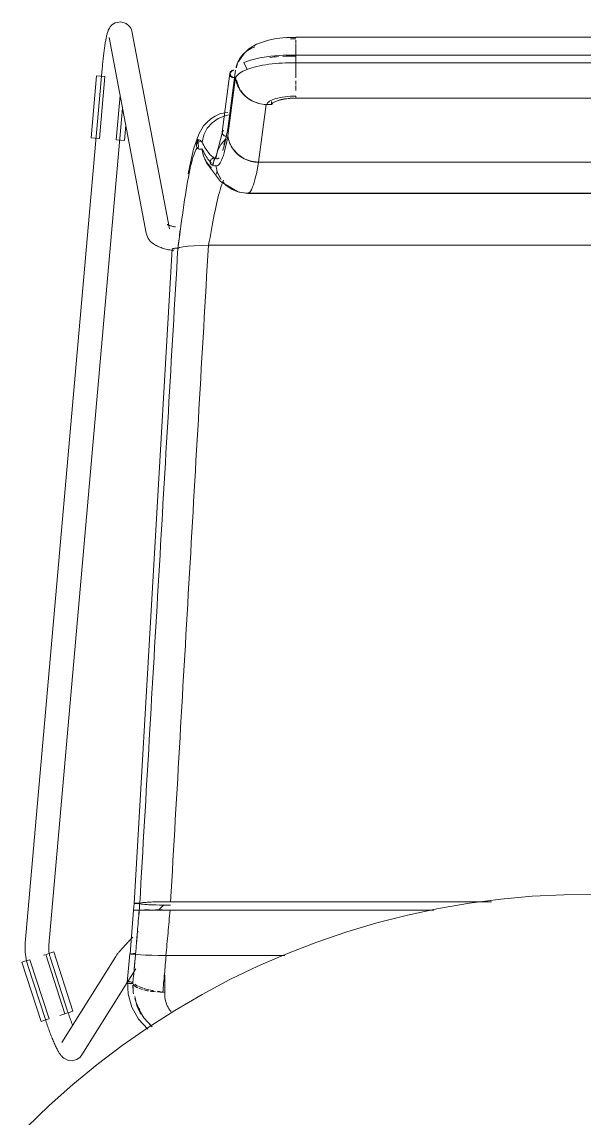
# Model space of a CAD drawing. Header units: millimetres. Extents: x 155927 to 326028, y -36033 to 97293.
# Drawn here: x 157014 to 157299, y 31746 to 32302 of the extents above; entities that cross this region are included whole.
import ezdxf

# ---------------------------------------------------------------- set-up
doc = ezdxf.new("R2010")
doc.units = ezdxf.units.MM
doc.header["$MEASUREMENT"] = 0
doc.layers.add('I-FURN', color=8, linetype='CONTINUOUS', lineweight=9)

msp = doc.modelspace()

# ---------------------------------------------------------------- linework, layer by layer
at = {"layer": 'I-FURN'}
for p, q in [((157063.73, 32301.92), (157060.97, 32301.43)), ((157066.48, 32301.08), (157063.73, 32301.92)), ((157057.03, 32296.52), (157056.91, 32296.12)), ((157057.15, 32296.91), (157057.03, 32296.52)), ((157057.3, 32297.32), (157057.15, 32296.91)), ((157057.46, 32297.75), (157057.3, 32297.32)), ((157057.68, 32298.22), (157057.46, 32297.75)), ((157057.98, 32298.78), (157057.68, 32298.22)), ((157058.46, 32299.49), (157057.98, 32298.78)), ((157059.32, 32300.39), (157058.46, 32299.49)), ((157060.97, 32301.43), (157059.32, 32300.39)), ((157066.48, 32301.08), (157068.06, 32299.76)), ((157068.06, 32299.76), (157068.81, 32298.68)), ((157068.81, 32298.68), (157069.18, 32297.88)), ((157069.18, 32297.88), (157069.4, 32297.26)), ((157069.4, 32297.26), (157069.53, 32296.74)), ((157069.53, 32296.74), (157069.62, 32296.33)), ((157088.43, 32197.03), (157069.62, 32296.33)), ((157055.84, 32290.84), (157055.75, 32290.25)), ((157055.94, 32291.41), (157055.84, 32290.84)), ((157056.03, 32291.96), (157055.94, 32291.41)), ((157056.12, 32292.49), (157056.03, 32291.96)), ((157056.22, 32293), (157056.12, 32292.49)), ((157056.31, 32293.5), (157056.22, 32293)), ((157056.41, 32293.98), (157056.31, 32293.5)), ((157056.5, 32294.44), (157056.41, 32293.98)), ((157056.6, 32294.88), (157056.5, 32294.44)), ((157056.7, 32295.31), (157056.6, 32294.88)), ((157056.81, 32295.72), (157056.7, 32295.31)), ((157056.91, 32296.12), (157056.81, 32295.72)), ((157057.83, 32294.09), (157076.64, 32194.8)), ((157132.59, 32290.6), (157128.71, 32288.21)), ((157138.64, 32292.73), (157132.59, 32290.6)), ((157142.67, 32293.52), (157138.64, 32292.73)), ((157147.5, 32294.03), (157142.67, 32293.52)), ((157152.53, 32294.14), (157147.5, 32294.03)), ((157152.53, 32294.14), (157152.53, 32293.97)), ((157447.38, 32294.14), (157152.53, 32294.14)), ((157152.53, 32293.84), (157152.53, 32294.12)), ((157152.53, 32290.9), (157152.53, 32292.65)), ((157152.53, 32288.04), (157152.53, 32290.62)), ((157055.13, 32285.72), (157055.05, 32285.02)), ((157055.22, 32286.41), (157055.13, 32285.72)), ((157055.3, 32287.08), (157055.22, 32286.41)), ((157055.39, 32287.75), (157055.3, 32287.08)), ((157055.48, 32288.4), (157055.39, 32287.75)), ((157055.57, 32289.03), (157055.48, 32288.4)), ((157055.66, 32289.65), (157055.57, 32289.03)), ((157055.75, 32290.25), (157055.66, 32289.65)), ((157126.23, 32285.92), (157123.56, 32282.02)), ((157128.71, 32288.21), (157126.23, 32285.92)), ((157152.53, 32285.1), (157145.98, 32285.01)), ((157152.53, 32287.88), (157152.53, 32284.86)), ((157152.53, 32284.86), (157152.53, 32287.87)), ((157447.38, 32285.1), (157152.53, 32285.1)), ((157152.53, 32281.25), (157152.53, 32285.1)), ((157152.53, 32285.1), (157152.53, 32285.03)), ((157152.53, 32285.03), (157152.53, 32284.84)), ((157054.5, 32279.9), (157054.43, 32279.15)), ((157054.57, 32280.65), (157054.5, 32279.9)), ((157054.65, 32281.39), (157054.57, 32280.65)), ((157054.72, 32282.13), (157054.65, 32281.39)), ((157054.8, 32282.87), (157054.72, 32282.13)), ((157054.88, 32283.59), (157054.8, 32282.87)), ((157054.96, 32284.31), (157054.88, 32283.59)), ((157055.05, 32285.02), (157054.96, 32284.31)), ((157123.56, 32282.02), (157123.46, 32281.82)), ((157129.55, 32282.58), (157126.1, 32281.41)), ((157126.1, 32281.41), (157127.86, 32277.87)), ((157134.24, 32283.68), (157129.55, 32282.58)), ((157139.86, 32284.52), (157134.24, 32283.68)), ((157145.98, 32285.01), (157139.86, 32284.52)), ((157152.53, 32284.84), (157152.53, 32284.53)), ((157152.53, 32284.53), (157152.53, 32284.14)), ((157152.53, 32284.14), (157152.53, 32283.69)), ((157152.53, 32283.69), (157152.53, 32283.2)), ((157152.53, 32283.2), (157152.53, 32282.7)), ((157152.53, 32282.7), (157152.53, 32282.22)), ((157152.53, 32282.22), (157152.53, 32281.81)), ((157152.53, 32281.81), (157152.53, 32281.48)), ((157152.53, 32281.48), (157152.53, 32281.25)), ((157152.53, 32281.17), (157152.53, 32277.36)), ((157152.53, 32273.61), (157152.53, 32281.17)), ((157152.53, 32281.14), (157447.38, 32281.14)), ((157054.35, 32278.24), (157015.4, 31834.92)), ((157048.78, 32243.22), (157051.54, 32274.64)), ((157051.54, 32274.64), (157053.58, 32274.46)), ((157053.01, 32242.85), (157055.77, 32274.26)), ((157053.58, 32274.46), (157055.64, 32274.27)), ((157054.36, 32278.4), (157054.35, 32278.24)), ((157054.43, 32279.15), (157054.36, 32278.4)), ((157119.07, 32275.83), (157115.22, 32246.05)), ((157121.91, 32277.39), (157118.07, 32247.7)), ((157152.53, 32277.17), (157152.53, 32276.8)), ((157121.89, 32273.85), (157118.05, 32244.15)), ((157121.46, 32273.86), (157121.14, 32271.42)), ((157152.53, 32270.14), (157152.53, 32271.98)), ((157152.53, 32267.15), (157152.53, 32269.61)), ((157063.43, 32264.59), (157061.46, 32242.11)), ((157144.15, 32262.3), (157146.64, 32262.81)), ((157146.64, 32262.81), (157149.49, 32263.13)), ((157149.49, 32263.13), (157152.53, 32263.24)), ((157447.38, 32263.3), (157152.53, 32263.3)), ((157152.53, 32263.24), (157447.38, 32263.24)), ((157027.36, 31833.87), (157064.64, 32258.22)), ((157133.6, 32230.77), (157137.46, 32260.05)), ((157137.46, 32260.05), (157140.17, 32259.98)), ((157140.17, 32261.65), (157140.17, 32259.98)), ((157140.17, 32259.98), (157140.81, 32260.84)), ((157140.81, 32260.84), (157142.16, 32261.63)), ((157142.16, 32261.63), (157144.15, 32262.3)), ((157109.46, 32252.84), (157107.48, 32251.16)), ((157111.66, 32254.22), (157109.46, 32252.84)), ((157113.16, 32252.99), (157110.07, 32250.82)), ((157114.03, 32255.25), (157111.66, 32254.22)), ((157116.67, 32254.39), (157113.16, 32252.99)), ((157116.53, 32255.91), (157114.03, 32255.25)), ((157117.95, 32256.05), (157116.53, 32255.91)), ((157118.41, 32254.76), (157116.67, 32254.39)), ((157116.68, 32254.38), (157118.42, 32254.76)), ((157065.69, 32241.74), (157066.38, 32249.63)), ((157105.75, 32249.2), (157103.24, 32245.08)), ((157107.48, 32251.16), (157105.75, 32249.2)), ((157107.59, 32247.99), (157105.85, 32244.67)), ((157110.07, 32250.82), (157107.59, 32247.99)), ((157107.6, 32247.99), (157110.08, 32250.82)), ((157115.23, 32246.13), (157112.27, 32234.52)), ((157115.27, 32246.29), (157115.2, 32245.82)), ((157115.46, 32246.73), (157115.27, 32246.29)), ((157115.75, 32247.12), (157115.46, 32246.73)), ((157116.82, 32242.19), (157118.19, 32248.48)), ((157050.82, 32243.05), (157048.78, 32243.22)), ((157052.88, 32242.86), (157050.82, 32243.05)), ((157063.64, 32241.92), (157061.58, 32242.1)), ((157065.69, 32241.74), (157063.64, 32241.92)), ((157103.24, 32245.08), (157100.57, 32237.46)), ((157102.64, 32240.67), (157102.34, 32240.28)), ((157102.35, 32240.28), (157102.65, 32240.67)), ((157103.03, 32240.98), (157102.64, 32240.67)), ((157102.65, 32240.67), (157103.03, 32240.98)), ((157104.04, 32241.96), (157102.88, 32242.28)), ((157102.88, 32242.28), (157103.07, 32238.44)), ((157103.03, 32240.98), (157103.49, 32241.17)), ((157103.49, 32241.17), (157103.03, 32240.98)), ((157103.49, 32241.17), (157103.98, 32241.25)), ((157103.98, 32241.25), (157103.49, 32241.17)), ((157104.95, 32241.04), (157104.48, 32241.21)), ((157104.48, 32241.2), (157104.95, 32241.04)), ((157105.85, 32244.67), (157104.95, 32241.04)), ((157117.06, 32242.65), (157114.55, 32239.78)), ((157115.2, 32245.82), (157115.27, 32245.35)), ((157115.27, 32245.35), (157115.46, 32244.91)), ((157115.46, 32244.91), (157115.76, 32244.53)), ((157115.76, 32244.53), (157116.14, 32244.23)), ((157116.06, 32239.75), (157116.82, 32242.19)), ((157116.14, 32244.23), (157116.59, 32244.03)), ((157116.59, 32244.03), (157117.08, 32243.96)), ((157117.08, 32243.96), (157117.58, 32243.99)), ((157100.57, 32237.46), (157098.68, 32228.93)), ((157102.15, 32239.82), (157102.07, 32239.34)), ((157102.07, 32239.34), (157102.13, 32238.85)), ((157102.08, 32239.34), (157102.15, 32239.82)), ((157102.14, 32238.85), (157102.08, 32239.34)), ((157102.13, 32238.85), (157102.32, 32238.39)), ((157102.32, 32238.39), (157102.14, 32238.85)), ((157102.15, 32239.82), (157102.35, 32240.28)), ((157102.34, 32240.28), (157102.15, 32239.82)), ((157102.61, 32237.99), (157102.32, 32238.39)), ((157102.32, 32238.39), (157102.6, 32237.99)), ((157102.6, 32237.99), (157102.98, 32237.67)), ((157102.99, 32237.67), (157102.61, 32237.99)), ((157102.98, 32237.67), (157103.43, 32237.46)), ((157103.44, 32237.47), (157102.99, 32237.67)), ((157103.43, 32237.46), (157103.92, 32237.37)), ((157103.93, 32237.38), (157103.44, 32237.47)), ((157103.92, 32237.37), (157104.42, 32237.4)), ((157104.42, 32237.4), (157103.93, 32237.38)), ((157104.9, 32237.56), (157104.42, 32237.4)), ((157104.42, 32237.4), (157104.9, 32237.55)), ((157105.69, 32233.94), (157104.9, 32237.56)), ((157104.9, 32237.55), (157105.68, 32233.94)), ((157112.8, 32236.39), (157111.91, 32232.67)), ((157114.55, 32239.78), (157112.8, 32236.39)), ((157120.68, 32237.38), (157123.17, 32234.64)), ((157105.68, 32233.94), (157107.32, 32230.62)), ((157107.33, 32230.62), (157105.69, 32233.94)), ((157107.27, 32230.54), (157106.38, 32232.29)), ((157114.26, 32221), (157107.27, 32230.54)), ((157107.32, 32230.62), (157109.73, 32227.78)), ((157109.73, 32227.78), (157107.33, 32230.62)), ((157109.07, 32230.92), (157109.14, 32231.41)), ((157109.13, 32231.41), (157109.07, 32230.92)), ((157109.14, 32230.43), (157109.07, 32230.92)), ((157109.07, 32230.92), (157109.13, 32230.43)), ((157109.32, 32231.87), (157109.13, 32231.41)), ((157109.13, 32230.43), (157109.32, 32229.97)), ((157109.14, 32231.41), (157109.33, 32231.87)), ((157109.33, 32229.97), (157109.14, 32230.43)), ((157109.62, 32232.27), (157109.32, 32231.87)), ((157109.32, 32229.97), (157109.62, 32229.56)), ((157109.33, 32231.87), (157109.62, 32232.27)), ((157109.62, 32229.56), (157109.33, 32229.97)), ((157109.62, 32232.27), (157110, 32232.59)), ((157110, 32232.59), (157109.62, 32232.27)), ((157110, 32229.25), (157109.62, 32229.56)), ((157109.62, 32229.56), (157110, 32229.25)), ((157110, 32232.59), (157110.45, 32232.79)), ((157110.45, 32232.79), (157110, 32232.59)), ((157112.27, 32234.52), (157110.1, 32229.2)), ((157111.23, 32232.95), (157110.39, 32229.06)), ((157110.45, 32232.79), (157110.94, 32232.87)), ((157110.94, 32232.87), (157110.45, 32232.79)), ((157110.94, 32232.87), (157111.44, 32232.83)), ((157111.44, 32232.83), (157110.94, 32232.87)), ((157111.44, 32232.83), (157111.91, 32232.67)), ((157111.91, 32232.67), (157111.44, 32232.83)), ((157123.17, 32234.64), (157126.28, 32232.57)), ((157126.28, 32232.57), (157129.83, 32231.25)), ((157129.83, 32231.25), (157133.6, 32230.77)), ((157466.31, 32230.77), (157133.6, 32230.77)), ((157133.6, 32230.77), (157466.31, 32230.77)), ((157098.68, 32228.93), (157097.94, 32224.87)), ((157110.45, 32229.05), (157110, 32229.25)), ((157110, 32229.25), (157110.45, 32229.05)), ((157110.94, 32228.97), (157110.45, 32229.05)), ((157110.45, 32229.05), (157110.94, 32228.96)), ((157111.44, 32229.01), (157110.94, 32228.97)), ((157110.94, 32228.96), (157111.44, 32229)), ((157111.91, 32229.17), (157111.44, 32229.01)), ((157111.44, 32229), (157111.91, 32229.16)), ((157111.91, 32229.16), (157112.8, 32225.45)), ((157112.8, 32225.45), (157114.55, 32222.06)), ((157114.56, 32222.06), (157112.81, 32225.45)), ((157122.91, 32215.89), (157114.26, 32221)), ((157115.38, 32220.95), (157117.06, 32219.18)), ((157117.07, 32219.19), (157115.39, 32220.95)), ((157117.06, 32219.18), (157120.2, 32217.01)), ((157120.2, 32217.02), (157117.07, 32219.19)), ((157123.06, 32215.82), (157119.88, 32217.19)), ((157123.77, 32215.65), (157120.2, 32217.02)), ((157120.2, 32217.01), (157123.77, 32215.65)), ((157128.1, 32215.02), (157123.06, 32215.82)), ((157127.56, 32215.18), (157123.77, 32215.65)), ((157123.77, 32215.65), (157127.56, 32215.17)), ((157472.34, 32215.17), (157127.56, 32215.17)), ((157127.56, 32215.17), (157472.34, 32215.17)), ((157128.1, 32215.02), (157432.9, 32215.02)), ((157087.21, 32199.26), (157087.24, 32199.25)), ((157087.24, 32199.25), (157087.31, 32199.21)), ((157087.31, 32199.21), (157087.4, 32199.16)), ((157087.4, 32199.16), (157087.55, 32199.08)), ((157087.55, 32199.08), (157087.75, 32199)), ((157087.75, 32199), (157087.98, 32198.9)), ((157087.98, 32198.9), (157088.25, 32198.8)), ((157088.25, 32198.8), (157088.55, 32198.69)), ((157088.55, 32198.69), (157088.89, 32198.59)), ((157088.89, 32198.59), (157089.25, 32198.48)), ((157089.25, 32198.48), (157089.65, 32198.37)), ((157089.65, 32198.37), (157090.07, 32198.26)), ((157090.07, 32198.26), (157090.51, 32198.16)), ((157090.51, 32198.16), (157090.98, 32198.06)), ((157090.98, 32198.06), (157091.48, 32197.96)), ((157076.64, 32194.8), (157076.9, 32193.81)), ((157076.9, 32193.81), (157077.27, 32192.92)), ((157077.27, 32192.92), (157077.7, 32192.13)), ((157077.7, 32192.13), (157078.19, 32191.44)), ((157078.19, 32191.44), (157078.7, 32190.84)), ((157078.7, 32190.84), (157079.22, 32190.33)), ((157070.55, 31855.05), (157089.83, 32186.95)), ((157079.22, 32190.33), (157079.75, 32189.87)), ((157079.75, 32189.87), (157080.28, 32189.47)), ((157080.28, 32189.47), (157080.82, 32189.11)), ((157080.82, 32189.11), (157081.36, 32188.79)), ((157081.36, 32188.79), (157081.89, 32188.5)), ((157081.89, 32188.5), (157082.44, 32188.23)), ((157082.44, 32188.23), (157083, 32187.97)), ((157083, 32187.97), (157083.57, 32187.74)), ((157083.57, 32187.74), (157084.16, 32187.52)), ((157084.16, 32187.52), (157084.75, 32187.31)), ((157084.75, 32187.31), (157085.35, 32187.12)), ((157085.35, 32187.12), (157085.97, 32186.94)), ((157085.97, 32186.94), (157086.6, 32186.76)), ((157086.6, 32186.76), (157087.24, 32186.6)), ((157087.24, 32186.6), (157087.9, 32186.45)), ((157087.9, 32186.45), (157088.57, 32186.31)), ((157088.57, 32186.31), (157089.25, 32186.17)), ((157089.25, 32186.17), (157089.94, 32186.05)), ((157089.9, 32186.9), (157089.83, 32186.95)), ((157089.84, 32186.95), (157089.9, 32186.9)), ((157089.94, 32186.05), (157090.64, 32185.93)), ((157090.08, 32186.85), (157090.37, 32186.81)), ((157090.37, 32186.81), (157090.08, 32186.85)), ((157090.4, 32187.1), (157090.1, 32187.06)), ((157090.1, 32187.06), (157090.4, 32187.1)), ((157090.37, 32186.81), (157090.75, 32186.77)), ((157090.75, 32186.77), (157090.37, 32186.81)), ((157090.79, 32187.14), (157090.4, 32187.1)), ((157090.4, 32187.1), (157090.78, 32187.14)), ((157090.78, 32187.14), (157091.24, 32187.16)), ((157091.24, 32187.16), (157090.79, 32187.14)), ((157091.73, 32187.17), (157091.24, 32187.16)), ((157091.24, 32187.16), (157091.73, 32187.17)), ((157092.23, 32187.16), (157091.73, 32187.17)), ((157091.73, 32187.17), (157092.23, 32187.16)), ((157092.7, 32187.14), (157092.23, 32187.16)), ((157092.23, 32187.16), (157092.7, 32187.14)), ((157092.7, 32187.14), (157093.6, 32187.54)), ((157093.6, 32187.54), (157092.7, 32187.14)), ((157093.6, 32187.54), (157095.34, 32187.91)), ((157095.35, 32187.91), (157093.6, 32187.54)), ((157095.35, 32187.91), (157097.81, 32188.22)), ((157097.85, 32188.22), (157095.35, 32187.91)), ((157097.84, 32188.22), (157100.9, 32188.46)), ((157100.95, 32188.46), (157097.85, 32188.22)), ((157100.9, 32188.46), (157104.42, 32188.61)), ((157104.48, 32188.61), (157100.95, 32188.46)), ((157104.48, 32188.61), (157108.17, 32188.67)), ((157108.25, 32188.67), (157104.48, 32188.61)), ((157491.65, 32188.67), (157108.25, 32188.67)), ((157108.25, 32188.67), (157491.73, 32188.67)), ((157256.36, 31857.25), (157240.49, 31855.19)), ((157272.29, 31858.68), (157256.36, 31857.25)), ((157288.27, 31859.46), (157272.29, 31858.68)), ((157304.27, 31859.61), (157288.27, 31859.46)), ((157068.45, 31829.49), (157070.27, 31851.69)), ((157070.34, 31851.69), (157070.27, 31851.69)), ((157070.27, 31851.69), (157070.34, 31851.68)), ((157070.54, 31855.05), (157070.28, 31851.69)), ((157070.34, 31851.68), (157070.28, 31851.69)), ((157070.28, 31851.69), (157070.34, 31851.69)), ((157070.34, 31851.69), (157070.53, 31851.69)), ((157070.53, 31851.69), (157070.34, 31851.69)), ((157070.53, 31851.68), (157070.34, 31851.68)), ((157070.34, 31851.68), (157070.53, 31851.68)), ((157070.53, 31851.69), (157070.83, 31851.69)), ((157070.82, 31851.69), (157070.53, 31851.69)), ((157070.82, 31851.68), (157070.53, 31851.68)), ((157070.53, 31851.68), (157070.82, 31851.68)), ((157070.61, 31855.07), (157070.55, 31855.05)), ((157070.55, 31855.04), (157070.62, 31855.02)), ((157070.8, 31855.1), (157070.61, 31855.07)), ((157070.62, 31855.02), (157070.8, 31854.99)), ((157071.09, 31855.12), (157070.8, 31855.1)), ((157070.8, 31854.99), (157071.1, 31854.97)), ((157071.21, 31851.69), (157070.82, 31851.69)), ((157071.2, 31851.68), (157070.82, 31851.68)), ((157070.82, 31851.68), (157071.2, 31851.68)), ((157070.83, 31851.69), (157071.21, 31851.69)), ((157071.47, 31855.14), (157071.09, 31855.12)), ((157071.1, 31854.97), (157071.48, 31854.95)), ((157071.66, 31851.68), (157071.2, 31851.68)), ((157071.2, 31851.68), (157071.65, 31851.68)), ((157071.21, 31851.69), (157071.66, 31851.69)), ((157071.66, 31851.69), (157071.21, 31851.69)), ((157071.93, 31855.15), (157071.47, 31855.14)), ((157071.48, 31854.95), (157071.93, 31854.94)), ((157071.65, 31851.68), (157072.14, 31851.68)), ((157071.66, 31851.69), (157072.15, 31851.69)), ((157072.15, 31851.69), (157071.66, 31851.69)), ((157072.15, 31851.68), (157071.66, 31851.68)), ((157072.42, 31855.16), (157071.93, 31855.15)), ((157071.93, 31854.94), (157072.42, 31854.93)), ((157072.14, 31851.68), (157072.64, 31851.68)), ((157072.15, 31851.69), (157072.65, 31851.69)), ((157072.65, 31851.69), (157072.15, 31851.69)), ((157072.64, 31851.68), (157072.15, 31851.68)), ((157072.91, 31855.15), (157072.42, 31855.16)), ((157072.42, 31854.93), (157072.92, 31854.94)), ((157073.11, 31851.68), (157072.64, 31851.68)), ((157072.64, 31851.68), (157073.11, 31851.68)), ((157072.65, 31851.69), (157073.12, 31851.69)), ((157073.12, 31851.69), (157072.65, 31851.69)), ((157073.38, 31855.14), (157072.91, 31855.15)), ((157072.92, 31854.94), (157073.39, 31854.95)), ((157074, 31851.66), (157073.11, 31851.68)), ((157073.11, 31851.68), (157074, 31851.66)), ((157074.27, 31855.36), (157073.38, 31855.14)), ((157073.39, 31854.95), (157074.29, 31854.74)), ((157075.74, 31851.65), (157074, 31851.66)), ((157074, 31851.66), (157075.74, 31851.65)), ((157075.76, 31851.72), (157074.01, 31851.71)), ((157074.02, 31851.71), (157075.77, 31851.72)), ((157076.02, 31855.55), (157074.27, 31855.36)), ((157074.29, 31854.74), (157076.04, 31854.54)), ((157075.74, 31851.65), (157078.25, 31851.64)), ((157078.25, 31851.64), (157075.75, 31851.65)), ((157078.26, 31851.73), (157075.76, 31851.72)), ((157075.77, 31851.72), (157078.27, 31851.73)), ((157078.52, 31855.71), (157076.02, 31855.55)), ((157076.04, 31854.54), (157078.54, 31854.38)), ((157081.38, 31851.63), (157078.25, 31851.64)), ((157078.25, 31851.64), (157081.38, 31851.63)), ((157081.65, 31855.83), (157078.52, 31855.71)), ((157078.54, 31854.38), (157081.66, 31854.26)), ((157084.95, 31851.62), (157081.38, 31851.63)), ((157081.38, 31851.63), (157084.95, 31851.62)), ((157081.39, 31851.74), (157084.95, 31851.75)), ((157084.94, 31851.75), (157081.39, 31851.74)), ((157085.22, 31855.91), (157081.65, 31855.83)), ((157081.66, 31854.26), (157085.21, 31854.18)), ((157085.51, 31854.3), (157082.94, 31851.63)), ((157088.74, 31851.62), (157084.95, 31851.62)), ((157084.95, 31851.62), (157088.74, 31851.62)), ((157085.21, 31854.18), (157088.89, 31854.15)), ((157089, 31855.94), (157085.22, 31855.91)), ((157222.37, 31851.62), (157088.74, 31851.62)), ((157088.74, 31851.62), (157222.37, 31851.62)), ((157251.6, 31855.94), (157089, 31855.94)), ((157089, 31855.94), (157251.6, 31855.94)), ((157224.72, 31852.5), (157209.07, 31849.17)), ((157240.49, 31855.19), (157224.72, 31852.5)), ((157209.07, 31849.17), (157193.57, 31845.23)), ((157072.18, 31840.44), (157072.66, 31840.95)), ((157178.23, 31840.67), (157163.09, 31835.49)), ((157193.57, 31845.23), (157178.23, 31840.67)), ((157066.8, 31834.73), (157067.21, 31835.16)), ((157067.21, 31835.16), (157067.62, 31835.61)), ((157067.62, 31835.61), (157068.04, 31836.06)), ((157068.04, 31836.06), (157068.47, 31836.53)), ((157068.47, 31836.53), (157068.91, 31837)), ((157068.91, 31837), (157069.36, 31837.47)), ((157069.36, 31837.47), (157069.82, 31837.96)), ((157163.09, 31835.49), (157148.17, 31829.72)), ((157015.32, 31833.78), (157015.29, 31832.64)), ((157015.29, 31832.64), (157015.31, 31831.5)), ((157015.31, 31831.5), (157015.37, 31830.36)), ((157015.4, 31834.92), (157015.32, 31833.78)), ((157015.37, 31830.36), (157015.47, 31829.22)), ((157025.92, 31829.19), (157027.89, 31829.82)), ((157027.29, 31832.53), (157027.31, 31833.19)), ((157027.3, 31831.86), (157027.29, 31832.53)), ((157027.34, 31831.2), (157027.3, 31831.86)), ((157027.31, 31833.19), (157027.35, 31833.85)), ((157027.4, 31830.54), (157027.34, 31831.2)), ((157027.35, 31833.85), (157027.35, 31833.87)), ((157027.49, 31829.89), (157027.4, 31830.54)), ((157027.6, 31829.23), (157027.49, 31829.89)), ((157027.89, 31829.82), (157029.84, 31830.45)), ((157039.53, 31800.45), (157029.84, 31830.45)), ((157061.94, 31829.25), (157062.12, 31829.47)), ((157062.12, 31829.47), (157062.31, 31829.7)), ((157062.31, 31829.7), (157062.51, 31829.94)), ((157062.51, 31829.94), (157062.73, 31830.2)), ((157062.73, 31830.2), (157062.96, 31830.46)), ((157062.96, 31830.46), (157063.2, 31830.74)), ((157063.2, 31830.74), (157063.46, 31831.04)), ((157063.46, 31831.04), (157063.73, 31831.35)), ((157063.73, 31831.35), (157064.02, 31831.67)), ((157064.02, 31831.67), (157064.32, 31832.01)), ((157064.32, 31832.01), (157064.63, 31832.36)), ((157064.63, 31832.36), (157064.96, 31832.72)), ((157064.96, 31832.72), (157065.31, 31833.1)), ((157065.31, 31833.1), (157065.66, 31833.49)), ((157065.66, 31833.49), (157066.03, 31833.89)), ((157066.03, 31833.89), (157066.41, 31834.3)), ((157066.41, 31834.3), (157066.8, 31834.73)), ((157067.02, 31814.99), (157068.44, 31829.49)), ((157068.51, 31829.51), (157068.44, 31829.49)), ((157068.44, 31829.48), (157068.51, 31829.46)), ((157068.45, 31829.49), (157068.51, 31829.51)), ((157068.52, 31829.46), (157068.45, 31829.48)), ((157068.7, 31829.53), (157068.51, 31829.51)), ((157068.51, 31829.51), (157068.7, 31829.53)), ((157068.51, 31829.46), (157068.7, 31829.43)), ((157068.99, 31829.56), (157068.7, 31829.53)), ((157068.7, 31829.53), (157068.99, 31829.56)), ((157068.7, 31829.43), (157069, 31829.41)), ((157069, 31829.41), (157068.71, 31829.43)), ((157069, 31829.41), (157069.38, 31829.4)), ((157069.39, 31829.4), (157069, 31829.41)), ((157069.82, 31829.58), (157069.37, 31829.57)), ((157069.37, 31829.57), (157069.82, 31829.58)), ((157069.38, 31829.4), (157069.83, 31829.39)), ((157069.84, 31829.39), (157069.39, 31829.4)), ((157070.31, 31829.59), (157069.82, 31829.58)), ((157069.82, 31829.58), (157070.32, 31829.59)), ((157069.83, 31829.39), (157070.33, 31829.38)), ((157070.33, 31829.38), (157069.84, 31829.39)), ((157070.81, 31829.59), (157070.31, 31829.59)), ((157070.32, 31829.59), (157070.81, 31829.59)), ((157070.33, 31829.38), (157070.82, 31829.38)), ((157070.83, 31829.38), (157070.33, 31829.38)), ((157071.28, 31829.58), (157070.81, 31829.59)), ((157070.81, 31829.59), (157071.28, 31829.58)), ((157070.82, 31829.38), (157071.29, 31829.39)), ((157071.3, 31829.39), (157070.83, 31829.38)), ((157071.29, 31829.39), (157072.19, 31829.2)), ((157072.18, 31829.2), (157071.3, 31829.39)), ((157148.17, 31829.72), (157133.49, 31823.35)), ((157013.69, 31825.24), (157015.64, 31825.87)), ((157023.38, 31795.23), (157013.69, 31825.24)), ((157015.47, 31829.22), (157015.62, 31828.09)), ((157015.62, 31828.09), (157015.82, 31826.96)), ((157015.64, 31825.87), (157017.61, 31826.5)), ((157015.82, 31826.96), (157016.06, 31825.85)), ((157016.06, 31825.85), (157016.34, 31824.74)), ((157016.34, 31824.74), (157016.67, 31823.65)), ((157027.42, 31796.54), (157017.73, 31826.54)), ((157024.54, 31828.74), (157025.22, 31828.96)), ((157025.8, 31829.15), (157035.49, 31799.14)), ((157027.74, 31828.59), (157027.6, 31829.23)), ((157027.91, 31827.95), (157027.74, 31828.59)), ((157028.1, 31827.31), (157027.91, 31827.95)), ((157036.81, 31800.5), (157028.1, 31827.31)), ((157061.2, 31828.22), (157033.89, 31784.63)), ((157061.2, 31828.22), (157061.41, 31828.54)), ((157061.41, 31828.54), (157061.59, 31828.8)), ((157061.59, 31828.8), (157061.77, 31829.03)), ((157061.77, 31829.03), (157061.94, 31829.25)), ((157073.9, 31829.02), (157072.18, 31829.2)), ((157072.19, 31829.2), (157073.92, 31829.02)), ((157076.36, 31828.87), (157073.92, 31829.02)), ((157073.92, 31829.02), (157076.4, 31828.87)), ((157079.43, 31828.76), (157076.4, 31828.87)), ((157076.4, 31828.87), (157079.5, 31828.75)), ((157082.94, 31828.68), (157079.5, 31828.75)), ((157079.5, 31828.75), (157082.93, 31828.68)), ((157083.03, 31828.68), (157086.79, 31828.65)), ((157086.67, 31828.65), (157083.03, 31828.68)), ((157086.79, 31828.65), (157146.91, 31828.65)), ((157146.91, 31828.65), (157086.79, 31828.65)), ((157016.67, 31823.65), (157016.69, 31823.6)), ((157016.69, 31823.6), (157025.4, 31796.79)), ((157067.33, 31815.4), (157071.36, 31821.85)), ((157086.09, 31818.61), (157086.09, 31808.86)), ((157133.49, 31823.35), (157119.08, 31816.41)), ((157044.06, 31778.26), (157067.09, 31815.03)), ((157067.14, 31815.89), (157067.43, 31808.98)), ((157119.08, 31816.41), (157104.96, 31808.89)), ((157067.43, 31808.98), (157069.31, 31802.46)), ((157086.14, 31810.1), (157085.1, 31810.1)), ((157104.96, 31808.89), (157091.15, 31800.81)), ((157069.31, 31802.46), (157072.69, 31796.45)), ((157072.01, 31802.86), (157075.38, 31797.03)), ((157027.3, 31796.5), (157025.33, 31795.86)), ((157025.55, 31796.33), (157025.4, 31796.79)), ((157025.79, 31795.59), (157025.55, 31796.33)), ((157032.91, 31798.31), (157035.39, 31799.11)), ((157037.58, 31799.82), (157035.61, 31799.18)), ((157036.92, 31800.17), (157036.81, 31800.5)), ((157037.15, 31799.47), (157036.92, 31800.17)), ((157037.38, 31798.79), (157037.15, 31799.47)), ((157037.61, 31798.1), (157037.38, 31798.79)), ((157039.53, 31800.45), (157037.58, 31799.82)), ((157037.84, 31797.42), (157037.61, 31798.1)), ((157038.08, 31796.75), (157037.84, 31797.42)), ((157038.31, 31796.08), (157038.08, 31796.75)), ((157038.55, 31795.42), (157038.31, 31796.08)), ((157072.69, 31796.45), (157077.44, 31791.3)), ((157075.38, 31797.03), (157079.64, 31792.56)), ((157091.15, 31800.81), (157077.67, 31792.19)), ((157025.33, 31795.86), (157023.38, 31795.23)), ((157026.04, 31794.85), (157025.79, 31795.59)), ((157026.29, 31794.12), (157026.04, 31794.85)), ((157026.54, 31793.39), (157026.29, 31794.12)), ((157026.79, 31792.67), (157026.54, 31793.39)), ((157027.05, 31791.96), (157026.79, 31792.67)), ((157027.3, 31791.25), (157027.05, 31791.96)), ((157027.55, 31790.55), (157027.3, 31791.25)), ((157027.81, 31789.86), (157027.55, 31790.55)), ((157038.79, 31794.78), (157038.55, 31795.42)), ((157039.02, 31794.14), (157038.79, 31794.78)), ((157039.25, 31793.52), (157039.02, 31794.14)), ((157077.67, 31792.19), (157064.55, 31783.03)), ((157028.06, 31789.18), (157027.81, 31789.86)), ((157028.32, 31788.52), (157028.06, 31789.18)), ((157028.57, 31787.86), (157028.32, 31788.52)), ((157028.82, 31787.22), (157028.57, 31787.86)), ((157029.07, 31786.6), (157028.82, 31787.22)), ((157029.32, 31785.99), (157029.07, 31786.6)), ((157029.57, 31785.39), (157029.32, 31785.99)), ((157029.82, 31784.81), (157029.57, 31785.39)), ((157030.06, 31784.25), (157029.82, 31784.81)), ((157030.3, 31783.71), (157030.06, 31784.25)), ((157030.54, 31783.18), (157030.3, 31783.71)), ((157030.77, 31782.67), (157030.54, 31783.18)), ((157031, 31782.18), (157030.77, 31782.67)), ((157031.24, 31781.71), (157031, 31782.18)), ((157031.46, 31781.25), (157031.24, 31781.71)), ((157031.69, 31780.81), (157031.46, 31781.25)), ((157031.92, 31780.38), (157031.69, 31780.81)), ((157032.15, 31779.97), (157031.92, 31780.38)), ((157032.39, 31779.57), (157032.15, 31779.97)), ((157032.63, 31779.18), (157032.39, 31779.57)), ((157064.55, 31783.03), (157051.81, 31773.36)), ((157032.89, 31778.79), (157032.63, 31779.18)), ((157033.16, 31778.4), (157032.89, 31778.79)), ((157033.48, 31778), (157033.16, 31778.4)), ((157033.85, 31777.58), (157033.48, 31778)), ((157034.31, 31777.11), (157033.85, 31777.58)), ((157034.94, 31776.59), (157034.31, 31777.11)), ((157035.85, 31776.02), (157034.94, 31776.59)), ((157037.23, 31775.5), (157035.85, 31776.02)), ((157039.21, 31775.33), (157037.23, 31775.5)), ((157041.43, 31775.92), (157039.21, 31775.33)), ((157043.17, 31777.14), (157041.43, 31775.92)), ((157043.17, 31777.14), (157044.06, 31778.26)), ((157051.81, 31773.36), (157039.46, 31763.19)), ((157039.46, 31763.19), (157027.53, 31752.53)), ((157027.53, 31752.53), (157016.04, 31741.4))]:
    msp.add_line(p, q, dxfattribs=at)
for centre, major_axis, ratio, start_param, end_param in [((157152.53, 32289.86), (-12.4, 0), 0.287441, 4.712389, 4.932602), ((157152.53, 32278.39), (0, 15.75), 0.000004, 2.669107, 2.851347), ((157117.17, 32245.82), (1.96, 0), 0.955139, 2.379629, 4.923331), ((157133.73, 32245.84), (15.78, 0), 0.955139, 3.254129, 3.495629), ((157133.73, 32245.84), (15.78, 0), 0.955139, 3.495799, 3.737346), ((157133.73, 32245.84), (15.78, 0), 0.955139, 3.737469, 4.704147)]:
    msp.add_ellipse(centre, major_axis=major_axis, ratio=ratio, start_param=start_param, end_param=end_param, dxfattribs=at)
for points in [[(157147.93, 32293.86), (157149.4, 32293.99), (157150.95, 32294.05), (157152.53, 32294.05)], [(157122.36, 32278.72), (157122.52, 32279.41), (157122.72, 32280.08), (157122.97, 32280.74)], [(157139.37, 32283.89), (157140.78, 32284.07), (157142.23, 32284.24), (157143.71, 32284.35)], [(157145.93, 32284.47), (157148.11, 32284.58), (157150.31, 32284.61), (157152.53, 32284.57)], [(157122.1, 32273.84), (157122.45, 32274.57), (157123.76, 32275.97), (157126.22, 32277.24), (157127.69, 32277.81)], [(157121.89, 32273.85), (157122.04, 32272.61), (157122.62, 32270.23), (157124.39, 32266.89), (157126.91, 32264.05), (157130.06, 32261.86), (157133.66, 32260.45), (157136.16, 32260.09), (157137.46, 32260.05)], [(157123.88, 32268.34), (157123.18, 32269.6), (157122.78, 32270.96), (157122.44, 32272.34)], [(157137.7, 32260.06), (157137.83, 32260.62), (157138.78, 32261.72), (157142.1, 32263.11), (157146.9, 32264.07), (157150.63, 32264.34), (157152.53, 32264.36)], [(157151.69, 32263.29), (157148.91, 32263.23), (157146.36, 32262.87), (157144.15, 32262.35)], [(157111.91, 32229.17), (157112.93, 32228.62), (157114.98, 32230.59), (157117.03, 32238.65), (157118.05, 32244.15)], [(157115.45, 32236.82), (157116.1, 32238.72), (157116.76, 32241.53), (157117.42, 32244.57)], [(157111.91, 32232.67), (157112.46, 32232.38), (157113, 32232.52), (157113.54, 32233.09)], [(157112.3, 32224.7), (157112.36, 32225.17), (157112.41, 32225.64), (157112.47, 32226.1)], [(157127.56, 32215.18), (157127.74, 32215.07), (157127.92, 32215.02), (157128.1, 32215.02)], [(157092.72, 32187.15), (157093.11, 32190.28), (157093.51, 32193.44), (157093.9, 32196.55)], [(157092.7, 32187.14), (157089.48, 32131.91), (157083.04, 32021.31), (157076.6, 31910.55), (157073.38, 31855.14)], [(157098.59, 32022.43), (157101.78, 32077.89), (157104.98, 32133.31), (157108.17, 32188.67)], [(157089, 31855.94), (157092.2, 31911.47), (157095.39, 31966.99), (157098.59, 32022.43)], [(157073.39, 31854.95), (157072.79, 31854.93), (157071.29, 31854.93), (157070.54, 31855.01), (157070.54, 31855.04)], [(157073.11, 31851.68), (157072.81, 31847.96), (157072.2, 31840.53), (157071.6, 31833.1), (157071.3, 31829.39)], [(157073.11, 31851.68), (157073.16, 31852.26), (157073.25, 31853.41), (157073.34, 31854.57), (157073.38, 31855.14)], [(157073.12, 31851.69), (157073.16, 31852.23), (157073.25, 31853.32), (157073.34, 31854.4), (157073.39, 31854.95)], [(157087.71, 31840.13), (157088.05, 31843.96), (157088.39, 31847.79), (157088.74, 31851.62)], [(157086.67, 31828.65), (157087.02, 31832.48), (157087.36, 31836.3), (157087.71, 31840.13)], [(157069.86, 31814.44), (157070.1, 31816.88), (157070.58, 31821.83), (157071.05, 31826.87), (157071.29, 31829.39)], [(157070.58, 31822.49), (157070.81, 31824.78), (157071.03, 31827.08), (157071.26, 31829.39)], [(157085.1, 31810.1), (157085.35, 31813.13), (157085.9, 31819.27), (157086.49, 31825.52), (157086.79, 31828.65)], [(157067.21, 31815.74), (157067.25, 31815.7), (157067.37, 31815.6), (157067.67, 31815.47), (157068.05, 31815.35), (157068.51, 31815.26), (157069, 31815.19), (157069.5, 31815.16), (157069.81, 31815.16), (157069.96, 31815.17)], [(157072.41, 31812.27), (157071.71, 31812.59), (157070.57, 31813.29), (157070, 31814.04), (157069.86, 31814.44)], [(157069.9, 31813.61), (157069.92, 31812.71), (157069.97, 31811.81), (157070.08, 31810.92)], [(157070.2, 31809.16), (157070.01, 31810.39), (157069.97, 31811.65), (157069.97, 31812.91)], [(157070.87, 31814.08), (157071.28, 31813.76), (157071.8, 31813.43), (157072.44, 31813.12)], [(157072.69, 31813.01), (157073.32, 31812.71), (157074.07, 31812.44), (157074.89, 31812.17)], [(157074.84, 31811.38), (157074.11, 31811.59), (157073.47, 31811.83), (157072.87, 31812.07)], [(157075.31, 31812.02), (157076.12, 31811.77), (157076.99, 31811.54), (157077.91, 31811.32)], [(157077.89, 31810.7), (157077.05, 31810.85), (157076.24, 31811.01), (157075.5, 31811.2)], [(157078.57, 31811.17), (157079.22, 31811.03), (157079.88, 31810.89), (157080.57, 31810.77)], [(157081.38, 31810.27), (157080.48, 31810.35), (157079.59, 31810.45), (157078.74, 31810.57)], [(157082.26, 31810.52), (157082.73, 31810.45), (157083.2, 31810.4), (157083.68, 31810.35)], [(157085.1, 31810.1), (157084.15, 31810.11), (157083.22, 31810.14), (157082.31, 31810.2)], [(157086.09, 31808.59), (157086.08, 31809.09), (157086.1, 31809.6), (157086.14, 31810.1)], [(157070.94, 31806.83), (157071.33, 31805.49), (157071.82, 31804.16), (157072.45, 31802.89)], [(157072.61, 31802.55), (157072.86, 31802.06), (157073.12, 31801.58), (157073.4, 31801.11)], [(157079.7, 31792.58), (157079.24, 31792.96), (157078.77, 31793.36), (157078.32, 31793.76)]]:
    msp.add_open_spline(points, degree=3, dxfattribs=at)
for points, knots in [([(157127.02, 32286.65), (157126.08, 32285.86), (157124.4, 32284.04), (157122.8, 32281.23), (157122.34, 32279.31), (157122.18, 32278.58)], [0.5, 0.5, 0.5, 0.5, 0.6666667, 0.8333333, 0.9365189, 0.9365189, 0.9365189, 0.9365189]), ([(157131.66, 32289.3), (157131.14, 32289.11), (157129.8, 32288.54), (157128.54, 32287.8), (157127.81, 32287.27)], [0.260519, 0.260519, 0.260519, 0.260519, 0.3333333, 0.4544474, 0.4544474, 0.4544474, 0.4544474]), ([(157127.86, 32277.87), (157129.28, 32278.42), (157132.61, 32279.41), (157138.67, 32280.51), (157145.53, 32281.14), (157150.18, 32281.21), (157152.53, 32281.17)], [0.3397465, 0.3397465, 0.3397465, 0.3397465, 0.5, 0.6666667, 0.8333333, 0.9999948, 0.9999948, 0.9999948, 0.9999948]), ([(157121.04, 32277.43), (157120.9, 32277.44), (157120.67, 32277.42), (157120.38, 32277.35), (157120.11, 32277.26), (157119.8, 32277.07), (157119.48, 32276.78), (157119.24, 32276.42), (157119.11, 32276.07), (157119.06, 32275.76), (157119.06, 32275.49), (157119.09, 32275.23), (157119.16, 32274.98), (157119.28, 32274.72), (157119.47, 32274.41), (157119.79, 32274.09), (157120.19, 32273.85), (157120.54, 32273.73), (157120.8, 32273.69), (157120.97, 32273.67), (157121.04, 32273.66)], [0.1111111, 0.1111111, 0.1111111, 0.1111111, 0.1666667, 0.1944444, 0.2222222, 0.2777778, 0.3333333, 0.3888889, 0.4444444, 0.4791667, 0.5138889, 0.5486111, 0.5833333, 0.6180556, 0.6527778, 0.7222222, 0.7916667, 0.8263889, 0.8611111, 0.8888889, 0.8888889, 0.8888889, 0.8888889]), ([(157120.64, 32273.76), (157120.52, 32273.8), (157120.29, 32273.9), (157119.88, 32274.17), (157119.42, 32274.72), (157119.17, 32275.59), (157119.4, 32276.37), (157119.79, 32276.88), (157120.18, 32277.18), (157120.64, 32277.37), (157120.97, 32277.41), (157121.13, 32277.42)], [-0.8125, -0.8125, -0.8125, -0.8125, -0.765625, -0.71875, -0.625, -0.5, -0.375, -0.3125, -0.25, -0.1875, -0.125, -0.125, -0.125, -0.125]), ([(157133.92, 32260.6), (157132.69, 32260.93), (157129.17, 32262.35), (157125.86, 32264.82), (157124.73, 32266.97)], [-0.8333333, -0.8333333, -0.8333333, -0.8333333, -0.6666667, -0.3333333, -0.3333333, -0.3333333, -0.3333333]), ([(157101.18, 32238.83), (157101.41, 32239.46), (157102.67, 32242.37), (157103.93, 32242.6), (157104.95, 32241.04)], [0.6929173, 0.6929173, 0.6929173, 0.6929173, 0.75, 1, 1, 1, 1]), ([(157104.95, 32241.04), (157106.11, 32238.64), (157108.2, 32235.21), (157110.3, 32233.42), (157111.23, 32232.95)], [0, 0, 0, 0, 0.5, 0.9025383, 0.9025383, 0.9025383, 0.9025383]), ([(157092.7, 32187.14), (157093.72, 32194.69), (157095.75, 32209.91), (157098.8, 32228.34), (157101.24, 32236.64), (157102.66, 32238.24), (157103.07, 32238.44)], [0, 0, 0, 0, 0.25, 0.5, 0.75, 0.8499411, 0.8499411, 0.8499411, 0.8499411]), ([(157104.9, 32237.56), (157106.07, 32235.15), (157107.69, 32232.49), (157109.32, 32230.82), (157109.78, 32230.42)], [0, 0, 0, 0, 0.5, 0.6963068, 0.6963068, 0.6963068, 0.6963068]), ([(157128.1, 32215.02), (157128.93, 32215.02), (157130.76, 32217.4), (157132.59, 32225.05), (157133.6, 32230.77)], [0.0892847, 0.0892847, 0.0892847, 0.0892847, 0.5, 1, 1, 1, 1]), ([(157108.25, 32188.67), (157109.23, 32194.06), (157111.17, 32204.84), (157113.71, 32216.02), (157115.28, 32220.4), (157115.87, 32221.65)], [0, 0, 0, 0, 0.25, 0.5, 0.6520319, 0.6520319, 0.6520319, 0.6520319]), ([(157070.54, 31855.05), (157070.54, 31855.06), (157070.68, 31855.09), (157071.07, 31855.12), (157071.46, 31855.14), (157071.92, 31855.15), (157072.41, 31855.16), (157072.91, 31855.15), (157073.23, 31855.15), (157073.38, 31855.14)], [-0.498493, -0.498493, -0.498493, -0.498493, -0.375, -0.3125, -0.25, -0.1875, -0.125, -0.0625, 0, 0, 0, 0]), ([(157073.12, 31851.69), (157072.81, 31848), (157072.37, 31842.67), (157071.93, 31837.33), (157071.79, 31835.69)], [0, 0, 0, 0, 0.5, 0.7233886, 0.7233886, 0.7233886, 0.7233886]), ([(157073.38, 31855.14), (157073.66, 31855.29), (157075.05, 31855.5), (157078.41, 31855.72), (157081.57, 31855.84), (157085.18, 31855.92), (157087.73, 31855.94), (157089, 31855.94)], [-1, -1, -1, -1, -0.666667, -0.5, -0.333333, -0.166667, 0, 0, 0, 0]), ([(157088.89, 31854.15), (157086.38, 31854.15), (157082.61, 31854.21), (157078.42, 31854.37), (157075.07, 31854.59), (157073.68, 31854.8), (157073.39, 31854.95)], [-0.996036, -0.996036, -0.996036, -0.996036, -0.6666667, -0.5, -0.3333333, 0, 0, 0, 0]), ([(157069.86, 31814.44), (157069.72, 31814.42), (157069.43, 31814.39), (157069.01, 31814.37), (157068.64, 31814.38), (157068.34, 31814.4), (157068.07, 31814.44), (157067.82, 31814.49), (157067.6, 31814.55), (157067.4, 31814.61), (157067.21, 31814.71), (157067.1, 31814.8), (157067.07, 31814.84)], [0, 0, 0, 0, 0.0555556, 0.1111111, 0.1666667, 0.1944444, 0.2222222, 0.2777778, 0.3055556, 0.3333333, 0.3888889, 0.4444444, 0.4444444, 0.4444444, 0.4444444]), ([(157074.06, 31798.98), (157073.5, 31799.87), (157071.83, 31802.69), (157071.22, 31805.79), (157070.93, 31807.93)], [0.591443, 0.591443, 0.591443, 0.591443, 0.6666667, 0.8236682, 0.8236682, 0.8236682, 0.8236682]), ([(157089.25, 31800.21), (157088.49, 31801.12), (157086.56, 31804.11), (157085.93, 31807.72), (157086.14, 31810.1)], [0.5, 0.5, 0.5, 0.5, 0.6666667, 1, 1, 1, 1])]:
    msp.add_open_spline(points, degree=3, knots=knots, dxfattribs=at)

doc.saveas('drawing.dxf')
